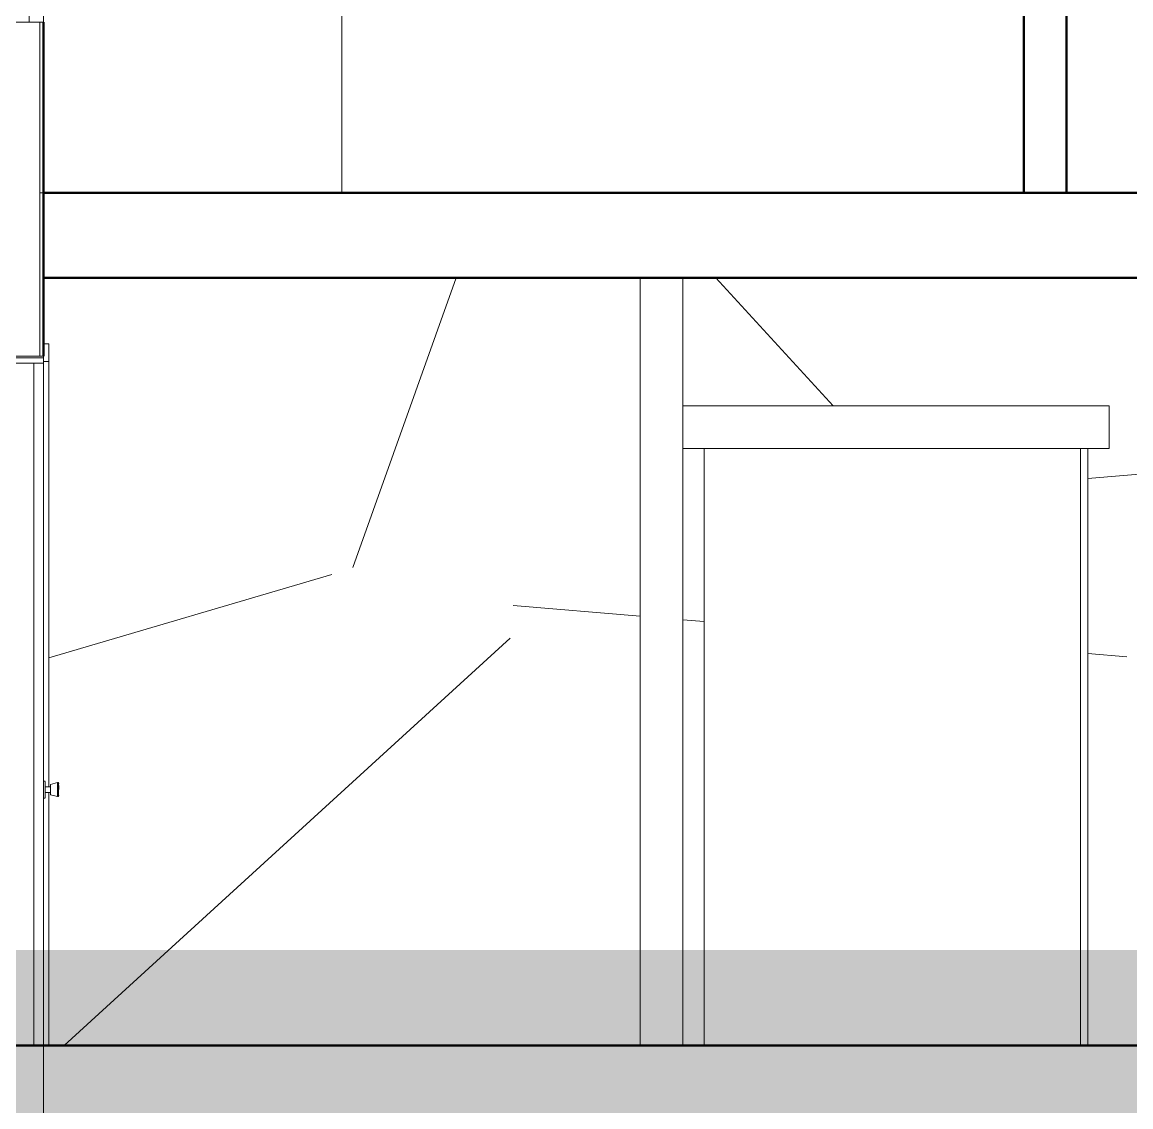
# Model space of a CAD drawing. Header units: feet. Extents: x 4475 to 7025, y -5344 to -4239.
# Drawn here: x 6669.27 to 6682.28, y -4333.82 to -4321.1 of the extents above; entities that cross this region are included whole.
import ezdxf

# ---------------------------------------------------------------- set-up
doc = ezdxf.new("R2010")
doc.units = ezdxf.units.FT
doc.header["$MEASUREMENT"] = 0
for name, color, linetype, lineweight in [('A-DETL-THIN', 151, 'Continuous', 9), ('A-DOOR', 31, 'Continuous', 13), ('A-DOOR-FRAM', 31, 'Continuous', 9), ('A-DOOR-GLAZ', 31, 'Continuous', 30), ('A-FLOR', 192, 'Continuous', 13), ('A-GLAZ', 151, 'Continuous', 13), ('A-WALL', 113, 'Continuous', 9), ('A-WALL-PATT', 111, 'Continuous', 13)]:
    doc.layers.add(name, color=color, linetype=linetype, lineweight=lineweight)
pattern_1 = [(228.013, (7019.455288989881, -3423.489930648183), (-239.9989413048833, -270.0010021343165), [4.035999999999995, -399.5729999999997]), (184.97, (7016.755288989882, -3426.489930648183), (360.0003236346671, 30.00211492436711), [6.926, -685.678]), (132.51, (7009.855288989882, -3427.089930648183), (299.9971683038152, -330.0022305116928), [4.883999999999999, -483.481]), (267.2739999999999, (6998.155288989881, -3434.589930648183), (29.99679649168115, 600.0003233609434), [6.307, -624.4069999999999]), (292.834, (6997.855288989882, -3440.889930648183), (-150.0022592402545, 359.9987489656311), [6.185, -612.281]), (357.274, (7000.255288989882, -3446.589930648183), (-600.0003233609434, 29.99679649168113), [6.307, -624.4069999999999]), (37.694, (7006.555288989882, -3446.889930648183), (-390.0009265899155, -299.9981378692331), [8.341000000000001, -825.745]), (72.255, (7013.155288989881, -3441.789930648183), (210.0037447243963, 659.998976711124), [7.875, -779.59]), (121.43, (7015.555288989882, -3434.289930648183), (-240.0028834568721, 389.9983220481687), [6.327999999999999, -626.5219999999999]), (175.236, (7012.255288989882, -3428.889930648183), (329.9993796356457, -30.00166198877936), [7.225, -354.023]), (222.397, (7005.055288989882, -3428.289930648183), (-360.0027680582915, -329.9974716837473), [9.342999999999988, -925.0009999999993]), (138.814, (7027.855288989882, -3434.889930648183), (-209.9997065126242, 180.0004392567188), [3.189, -315.715]), (171.4690000000001, (7025.455288989881, -3432.789930648183), (390.0002053866395, -60.00125401505348), [6.067, -600.645]), (225, (7019.455288989881, -3431.889930648183), (3.552713678800501e-15, -29.99971229862047), [4.243, -38.184]), (203.199, (7017.355288989882, -3428.289930648183), (149.9995756617798, 60.00128391364628), [2.285, -226.188]), (291.801, (7015.255288989882, -3429.189930648183), (-29.99936713589376, 90.00061687258514), [3.231, -158.324]), (30.964, (7016.455288989881, -3432.189930648183), (89.9996300442654, 60.00036293969697), [5.247999999999999, -169.681]), (161.565, (7020.955288989881, -3429.489930648183), (60.00008084426817, -30.00026552684633), [3.795, -91.074]), (16.39, (6997.855288989882, -3429.189930648183), (299.9996422809709, 90.00251610532591), [5.315999999999994, -526.2849999999992]), (70.346, (7002.955288989881, -3427.689930648183), (-120.0009292892917, -329.9994507854618), [4.46, -441.522]), (293.199, (7020.955288989881, -3423.489930648183), (-60.00128391364633, 149.9995756617798), [4.568999999999994, -223.9039999999998]), (343.61, (7022.755288989882, -3427.689930648183), (-299.9996422809709, 90.00251610532591), [5.316, -526.285]), (339.444, (6997.855288989882, -3447.789930648183), (-150.0003327236797, 59.99973827264058), [5.126, -251.194]), (294.775, (7002.655288989881, -3449.589930648183), (-149.9993189289101, 329.9999523800922), [4.295, -425.239]), (66.801, (7021.255288989882, -3453.489930648183), (60.00128391364633, 149.9995756617798), [4.568999999999994, -223.9039999999998]), (17.35400000000001, (7023.055288989882, -3449.289930648183), (-389.9999740729878, -119.9994413448198), [5.028999999999999, -497.863]), (69.444, (7006.555288989882, -3453.489930648183), (-59.99973827264057, -150.0003327236798), [2.563, -253.757]), (101.3099999999999, (7019.455288989881, -3453.489930648183), (-29.9996343857993, 119.9998976446162), [1.53, -151.4409999999999]), (165.964, (7019.155288989881, -3451.989930648183), (90.00024721700416, -29.99957662831485), [6.184999999999993, -117.5089999999999]), (186.009, (7013.155288989881, -3450.489930648183), (299.9997962432353, 30.00022029948025), [5.731, -567.418]), (303.69, (7016.455288989881, -3434.889930648183), (-29.99950264898758, 60.00029148107021), [4.327, -103.84]), (353.157, (7018.855288989882, -3438.489930648183), (509.9998072626584, -60.00247769093619), [7.553999999999999, -747.827]), (60.94500000000001, (7026.355288989882, -3439.389930648183), (-120.0014882564114, -209.9989445503152), [3.089, -305.78]), (90, (7027.855288989882, -3436.689930648183), (-30, 30), [1.8, -28.2]), (120.256, (7012.555288989882, -3449.589930648183), (119.9987375549786, -210.0006105472347), [4.168, -412.606]), (48.01300000000001, (7010.455288989881, -3445.989930648183), (239.9989413048832, 270.0010021343165), [8.072000000000001, -395.537]), (0, (7015.855288989882, -3439.989930648183), (30, 30), [7.8, -22.2]), (325.305, (7023.655288989881, -3439.989930648183), (300.0009744324322, -209.9990352658581), [4.743, -469.598]), (254.055, (7027.555288989882, -3442.689930648183), (-29.99913007079618, -120.000731085254), [4.367999999999994, -214.0349999999998]), (207.646, (7026.355288989882, -3446.889930648183), (-570.0000256505866, -299.9997914321449), [7.112, -704.084]), (175.426, (7020.055288989882, -3450.189930648183), (-389.9996302564581, 30.00068858919703), [7.524, -744.872])]

# ---------------------------------------------------------------- blocks, each defined once
blk = doc.blocks.new('Door-Single-Flush_Panel_Double-Acting - 2870-968476-BUILDING SECTION 2')
at = {"layer": 'A-DOOR-FRAM'}
blk.add_line((-189.4351579863106, 83.99999999999994), (-189.4351579863106, -3.19744231092045e-14), dxfattribs=at)
blk = doc.blocks.new('Door-Interior-Single-Full Glass-Wood 1 - 3080-1036738-BUILDING SECTION 2')
at = {"layer": 'A-DOOR', "lineweight": 9}
for p, q in [((-44.18515798631267, 98.75000000000006), (-44.18515798631267, 96.25000000000006)), ((-43.43515798631267, 98.75000000000006), (-44.18515798631267, 98.75000000000006)), ((-43.43515798631267, 96.99999999999989), (-43.43515798631267, 98.75000000000006)), ((-37.43515798627431, 98.75000000000004), (-37.43515798627452, 96.99999999999989)), ((-36.6851579862746, 98.75000000000006), (-37.43515798627431, 98.75000000000004)), ((-36.68515798627435, 96.25000000000007), (-36.6851579862746, 98.75000000000006)), ((-44.18515798631267, 96.25000000000006), (-43.43515798631267, 96.25000000000007)), ((-44.18515798631282, 96.25000000000007), (-44.18515798631282, 36.34095488337969)), ((-43.43515798631267, 96.25000000000007), (-43.43515798631267, 96.74999999999996)), ((-37.43515798627455, 96.74999999999994), (-37.4351579862746, 96.25000000000007)), ((-37.4351579862746, 96.25000000000007), (-36.68515798627435, 96.25000000000007)), ((-36.6851579862742, 96.25000000000007), (-36.6851579862742, 0)), ((-45.52854900419131, 36.98425196850371), (-45.60051231702131, 36.80613651899022)), ((-45.60051231702138, 36.64137714446038), (-45.60051231702138, 36.64137714446037)), ((-45.60051231702138, 35.99999999999997), (-45.60051231702138, 36.57002459914017)), ((-45.60051231702138, 36.57002459914017), (-45.60051231702138, 35.99999999999997)), ((-45.60051231702138, 35.99999999999997), (-45.60051231702138, 35.99999999999997)), ((-45.39218372392533, 36.98425196850371), (-45.52854900419131, 36.98425196850371)), ((-45.52854900419154, 35.99999999999997), (-45.52854900419154, 36.93607924832182)), ((-45.52854900419154, 35.06392075167812), (-45.52854900419154, 35.99999999999996)), ((-44.41940995481652, 36.73371008002015), (-45.39218372392533, 36.98425196850371)), ((-45.3921837239255, 35.99999999999997), (-45.3921837239255, 36.93607924832182)), ((-45.3921837239255, 35.06392075167811), (-45.3921837239255, 35.99999999999996)), ((-44.41940995481665, 35.99999999999997), (-44.41940995481665, 36.73371008002022)), ((-43.67137845875352, 36.39370078740148), (-44.41940995481652, 36.39370078740148)), ((-44.41940995481665, 35.26628991997972), (-44.41940995481665, 35.99999999999997)), ((-43.43515798631263, 37.18110236220479), (-43.67137845875352, 37.18110236220479)), ((-43.67137845875367, 36.00000000000005), (-43.67137845875367, 37.14085727514463)), ((-43.67137845875367, 34.85914272485549), (-43.67137845875367, 36.00000000000005)), ((-45.60051231702131, 35.19386348100942), (-45.52854900419131, 35.01574803149611)), ((-45.52854900419131, 35.01574803149611), (-45.39218372392533, 35.01574803149611)), ((-45.39218372392533, 35.01574803149611), (-44.41940995481652, 35.26628991997966)), ((-44.41940995481652, 35.60629921259834), (-43.67137845875352, 35.60629921259834)), ((-44.18515798631282, 35.65904511662036), (-44.18515798631282, 0)), ((-43.67137845875352, 34.8188976377952), (-43.43515798631263, 34.8188976377952))]:
    blk.add_line(p, q, dxfattribs=at)
at = {"layer": 'A-DOOR', "lineweight": 20}
for p, q in [((-42.06015798631243, 96.00000000000009), (-43.43515798631246, 96.00000000000009)), ((-43.43515798631246, 96.00000000000009), (-43.43515798631246, -1.151079231931362e-12)), ((-42.06015798631243, -1.151079231931362e-12), (-42.06015798631243, 96.00000000000009)), ((-43.43515798631246, -1.151079231931362e-12), (-42.06015798631243, -1.151079231931362e-12))]:
    blk.add_line(p, q, dxfattribs=at)
at = {"layer": 'A-DOOR-FRAM', "lineweight": 20}
for p, q in [((-43.43515798631267, 96.74999999999999), (-43.43515798631267, 96.99999999999999)), ((-43.43515798631267, 96.99999999999999), (-37.43515798627413, 96.99999999999999)), ((-37.43515798627413, 96.99999999999999), (-37.43515798627413, 96.74999999999999)), ((-37.43515798627413, 96.74999999999999), (-43.43515798631267, 96.74999999999999)), ((-43.43515798631246, 96.75000000000003), (-43.43515798631246, 95.99999999999997)), ((-43.43515798631246, 95.99999999999997), (-37.43515798631259, 95.99999999999997)), ((-37.43515798631259, 95.99999999999997), (-37.43515798631259, 96.75000000000003))]:
    blk.add_line(p, q, dxfattribs=at)
at = {"layer": 'A-DOOR-FRAM'}
for p, q in [((-37.43515798631265, 95.99999999999997), (-37.43515798631265, 0)), ((-37.43515798627418, 96.00000000000003), (-37.43515798627418, 0))]:
    blk.add_line(p, q, dxfattribs=at)
blk = doc.blocks.new('Window-Single-Hung-Double - 4050-1030445-BUILDING SECTION 2')
at = {"layer": 'A-GLAZ', "lineweight": 20}
for p, q in [((-37.43515798631208, 203.9999999999997), (-43.43515798631199, 203.9999999999997)), ((-41.43515798631189, 202.7499999999997), (-41.43515798631189, 203.9999999999997)), ((-37.935157986312, 203.9999999999997), (-37.935157986312, 200.9999999999997)), ((-37.935157986312, 202.7499999999997), (-41.43515798631189, 202.7499999999997)), ((-39.68515798631199, 202.7499999999997), (-39.68515798631199, 200.9999999999997)), ((-37.935157986312, 200.9999999999997), (-39.68515798631199, 200.9999999999997)), ((-41.43515798631189, 173.1249999999997), (-41.43515798631189, 174.8749999999997)), ((-41.43515798631189, 174.8749999999997), (-37.935157986312, 174.8749999999997)), ((-39.68515798631199, 174.8749999999997), (-39.68515798631199, 173.1249999999997)), ((-37.935157986312, 174.8749999999997), (-37.935157986312, 173.1249999999997)), ((-37.935157986312, 173.1249999999997), (-41.43515798631189, 173.1249999999997)), ((-41.43515798631189, 146.9999999999995), (-39.68515798631195, 146.9999999999995)), ((-41.43515798631189, 143.9999999999997), (-41.43515798631189, 146.9999999999995)), ((-39.68515798631195, 146.9999999999995), (-39.68515798631195, 145.2499999999995)), ((-37.935157986312, 145.2499999999995), (-41.43515798631189, 145.2499999999995)), ((-37.935157986312, 145.2499999999995), (-37.935157986312, 143.9999999999997)), ((-43.43515798631208, 143.9999999999997), (-37.43515798631209, 143.9999999999997))]:
    blk.add_line(p, q, dxfattribs=at)
at = {"layer": 'A-GLAZ'}
for p, q in [((-43.43515798631199, 203.9999999999997), (-43.43515798631199, 143.9999999999997)), ((-37.43515798631208, 143.9999999999997), (-37.43515798631208, 203.9999999999997))]:
    blk.add_line(p, q, dxfattribs=at)
at = {"layer": 'A-GLAZ', "lineweight": 9}
for p, q in [((-41.43515798631189, 202.7499999999997), (-41.43515798631189, 174.8749999999997)), ((-37.935157986312, 200.9999999999997), (-37.935157986312, 174.8749999999997)), ((-41.43515798631189, 173.1249999999997), (-41.43515798631189, 146.9999999999995)), ((-37.935157986312, 173.1249999999997), (-37.935157986312, 145.2499999999996))]:
    blk.add_line(p, q, dxfattribs=at)
at = {"layer": 'A-GLAZ', "lineweight": 30}
for p, q in [((-38.810157986312, 174.8749999999997), (-38.810157986312, 200.9999999999998)), ((-40.56015798631208, 173.1249999999997), (-40.56015798631208, 146.9999999999995))]:
    blk.add_line(p, q, dxfattribs=at)
blk = doc.blocks.new('xzx')
at = {"layer": 'A-WALL-PATT', "lineweight": 9}
h = blk.add_hatch(dxfattribs=at)
h.set_pattern_fill('FP2_15', color=256, style=0, pattern_type=2)
h.set_pattern_definition(pattern_1)
h.paths.add_polyline_path([(7003.423478699409, -4239.358964833069), (6996.485978699412, -4239.358964833069), (6996.485978699412, -4236.387377740019), (6996.505499696787, -4236.391390543883), (6996.505499696787, -4236.420107339739), (6996.597927950902, -4236.436971437097), (6996.602153881801, -4236.40667617055), (6996.598101703167, -4236.406466882999), (6996.603924893638, -4236.382715858034), (6996.599148059309, -4236.380581973612), (6996.603386104987, -4236.369773403341), (6996.598748321745, -4236.357340284593), (6996.601537198643, -4236.342219979314), (6996.597927950902, -4236.325475125557), (6996.602153881801, -4236.31125349559), (6996.602124136063, -4236.306776439194), (6996.601209110015, -4236.292265701242), (6996.597927950902, -4236.280958229044), (6996.57675668187, -4236.282998513029), (6996.505499696787, -4236.302299382798), (6996.505499696787, -4236.330551926122), (6996.485978699412, -4236.326539122258), (6996.485978699412, -4231.129798166406), (6996.423478699412, -4231.129798166406), (6996.423478699412, -4230.358964833073), (7003.423478699409, -4230.358964833073), (7003.423478699409, -4238.610487545491)])
h = blk.add_hatch(dxfattribs=at)
h.set_pattern_fill('FP2_15', color=256, style=0, pattern_type=2)
h.set_pattern_definition(pattern_1)
h.paths.add_polyline_path([(7023.360978699401, -4239.358964833069), (7017.923478699404, -4239.358964833069), (7017.923478699404, -4235.358964833071), (7017.173478699404, -4235.358964833071), (7017.173478699404, -4230.358964833073), (7023.423478699401, -4230.358964833073), (7023.423478699401, -4231.129798166406), (7023.360978699401, -4231.129798166406), (7023.360978699401, -4236.330551926122), (7023.341457702026, -4236.326539122258), (7023.341457702026, -4236.297822326402), (7023.249029447911, -4236.280958229044), (7023.243032505176, -4236.311462783142), (7023.248855695646, -4236.311462783142), (7023.243032505176, -4236.335213808106), (7023.247809339504, -4236.337347692528), (7023.243571293826, -4236.348156262799), (7023.248209077068, -4236.360589381547), (7023.245420200312, -4236.375709687116), (7023.249029447911, -4236.383070199388), (7023.243787203047, -4236.385794041388), (7023.244803517012, -4236.40667617055), (7023.24483326275, -4236.411153226946), (7023.245748288798, -4236.425663964898), (7023.249029447911, -4236.436971437097), (7023.281211895678, -4236.432640463176), (7023.341457702026, -4236.415630283343), (7023.341457702026, -4236.387377740019), (7023.360978699401, -4236.391390543883), (7023.360978699401, -4239.268964833069)])
h.paths.add_polyline_path([(7004.173478699408, -4239.358964833069), (7003.923478699409, -4239.358964833069), (7003.923478699409, -4232.358964833072), (7004.173478699408, -4232.358964833072), (7004.173478699408, -4238.610487545491)])
h.paths.add_polyline_path([(7009.423478699407, -4239.358964833069), (7008.673478699407, -4239.358964833069), (7008.673478699407, -4232.358964833072), (7008.923478699407, -4232.358964833072), (7008.923478699407, -4231.858964833072), (7003.923478699409, -4231.858964833072), (7003.923478699409, -4230.358964833073), (7010.173478699407, -4230.358964833073), (7010.173478699407, -4232.779074342755), (7009.423478699407, -4233.212087044647), (7009.423478699407, -4239.318917557944)])
h.paths.add_polyline_path([(7013.141980106599, -4235.358964833071), (7012.923478699406, -4235.358964833071), (7012.923478699406, -4235.232812986809), (7013.673478699405, -4234.799800284917), (7013.673478699405, -4235.358964833071)])
at = {"layer": 'A-DETL-THIN'}
for p, q in [((7003.923478699409, -4232.358964833072), (7003.923478699409, -4231.858964833072)), ((7003.923478699409, -4231.858964833072), (7008.923478699407, -4231.858964833072)), ((7008.923478699407, -4231.858964833072), (7008.923478699407, -4232.358964833072)), ((7008.923478699407, -4232.358964833072), (7003.923478699409, -4232.358964833072))]:
    blk.add_line(p, q, dxfattribs=at)
at = {"layer": 'A-FLOR', "lineweight": 50}
for p, q in [((6996.423478699412, -4229.358964833073), (7024.9234786994, -4229.358964833073)), ((7023.423478699401, -4230.358964833073), (6996.423478699412, -4230.358964833073)), ((6996.423478699412, -4239.358964833069), (7023.423478699401, -4239.358964833069))]:
    blk.add_line(p, q, dxfattribs=at)
at = {"layer": 'A-WALL', "lineweight": 50}
for p, q in [((7008.423478699407, -4217.919625004857), (7008.423478699407, -4229.358964833073)), ((7007.923478699407, -4229.358964833073), (7007.923478699407, -4218.419625004857)), ((6996.423478699412, -4227.358964833074), (6996.423478699412, -4231.275631499739)), ((6995.923478699412, -4239.358964833069), (6996.423478699412, -4239.358964833069))]:
    blk.add_line(p, q, dxfattribs=at)
at = {"layer": 'A-WALL'}
for p, q in [((6999.923478699411, -4226.419625004854), (6999.923478699411, -4229.358964833073)), ((6996.381812032745, -4231.275631499739), (6996.381812032745, -4227.358964833074)), ((6996.381812032745, -4229.358964833073), (6996.423478699412, -4229.358964833073)), ((7003.423478699409, -4230.358964833073), (7003.423478699409, -4239.358964833069)), ((7003.923478699409, -4231.858964833072), (7003.923478699409, -4230.358964833073)), ((7003.923478699409, -4239.358964833069), (7003.923478699409, -4232.358964833072)), ((7004.173478699408, -4232.358964833072), (7004.173478699408, -4239.358964833069)), ((7008.673478699407, -4239.358964833069), (7008.673478699407, -4232.358964833072)), ((6996.423478699412, -4239.358964833069), (6996.423478699412, -4240.358964833069))]:
    blk.add_line(p, q, dxfattribs=at)
at = {"layer": 'A-DOOR', "xscale": -0.08333333333330001, "yscale": 0.08333333333330001, "zscale": 0.08333333333330001}
blk.add_blockref('Door-Single-Flush_Panel_Double-Acting - 2870-968476-BUILDING SECTION 2', (6992.803882200555, -4239.358964833069), dxfattribs=at)
at = {"layer": 'A-DOOR-GLAZ', "xscale": -0.08333333333330001, "yscale": 0.08333333333330001, "zscale": 0.08333333333330001}
blk.add_blockref('Door-Interior-Single-Full Glass-Wood 1 - 3080-1036738-BUILDING SECTION 2', (6992.803882200555, -4239.358964833069), dxfattribs=at)
at = {"layer": 'A-GLAZ', "xscale": -0.08333333333330001, "yscale": 0.08333333333330001, "zscale": 0.08333333333330001}
blk.add_blockref('Window-Single-Hung-Double - 4050-1030445-BUILDING SECTION 2', (6992.803882200555, -4239.358964833069), dxfattribs=at)

msp = doc.modelspace()

# ---------------------------------------------------------------- hatches: boundary and pattern name
h = msp.add_hatch()
h.set_pattern_fill('AR-CONC', color=256, scale=0.08)
h.set_pattern_definition([(49.99999999999999, (0, 0), (0.5738081460806028, -0.05020170798607609), [0.06, -0.66]), (355, (0, 0), (-0.1110010668904, 0.6017537069600095), [0.048, -0.528]), (100.45144446, (0.0478173448, -0.0041834752), (0.4628070773816896, 0.5515519927749035), [0.05099215359999999, -0.5609136895999999]), (46.18420000000001, (0, 0.16), (0.8537930645372579, -0.1324154246344612), [0.09, -0.99]), (96.63563549, (0.071149396, 0.1489653544), (0.7477295565393827, 0.7792948806196404), [0.0764882736, -0.8413710079999999]), (351.1841639899999, (0, 0.16), (0.7477295560438185, 0.7792948802159921), [0.07200000000000001, -0.7920000008]), (21, (0.08, 0.12), (0.4775256416947694, -0.3220951125322711), [0.06, -0.66]), (326.0000000000001, (0.08, 0.12), (0.1946522655372654, 0.5801200360374824), [0.048, -0.528]), (71.45144474, (0.1197938032, 0.0931587408), (0.6721779013839769, 0.2580249222450831), [0.05099215200000001, -0.5609136896]), (37.50000000000001, (0, 0), (0.009727884253832536, 0.2663150830650492), [0, -0.5216, 0, -0.536, 0, -0.53]), (7.499999999999999, (0, 0), (0.2104556299537189, 0.3155293695058882), [0, -0.3056, 0, -0.5096, 0, -0.202]), (327.5, (-0.1784, 0), (0.4270579489379272, -0.01804389738750381), [0, -0.2, 0, -0.624, 0, -0.828]), (317.5, (-0.2584, 0), (0.466548935473909, 0.08008398586585418), [0, -0.26, 0, -0.4144, 0, -0.588])])
h.paths.add_polyline_path([(6639.438749729072, -4368.979754845005), (6641.900006508567, -4368.97909625865), (6640.717750368593, -4366.97909625865), (6639.438749729072, -4366.97909625865)], flags=16)
h.paths.add_polyline_path([(6639.438749729072, -4366.97909625865), (6640.717750368593, -4366.97909625865), (6640.140969860992, -4366.003367754311), (6639.438749729072, -4365.98576970685)], flags=16)
h.paths.add_polyline_path([(6587.99406559781, -4400.533461390727), (6748.895434954646, -4400.533461390727), (6748.895434954646, -4331.97909625865), (6587.99406559781, -4331.97909625865)])
h.paths.add_polyline_path([(6639.164330277689, -4366.97909625865), (6634.438749729072, -4366.97909625865), (6634.438749729072, -4369.47909625865), (6639.438749729072, -4369.47909625865), (6639.438749729072, -4368.979754845005), (6639.148070574874, -4368.979832625319)], flags=16)

# ---------------------------------------------------------------- block references
msp.add_blockref('xzx', (-326.9031767937686, -93.73762079865355))

doc.saveas('drawing.dxf')
